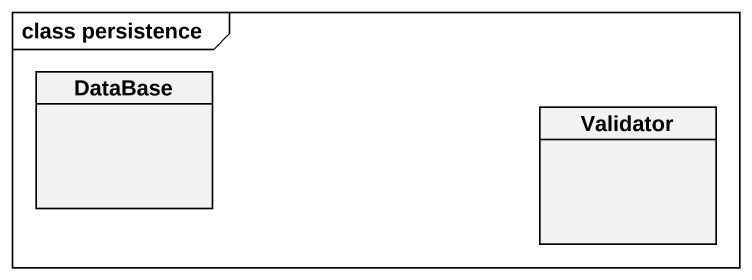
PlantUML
@startuml
mainframe class persistence
hide circle
hide empty members
class "DataBase" as DataBase_
class Validator
@enduml
